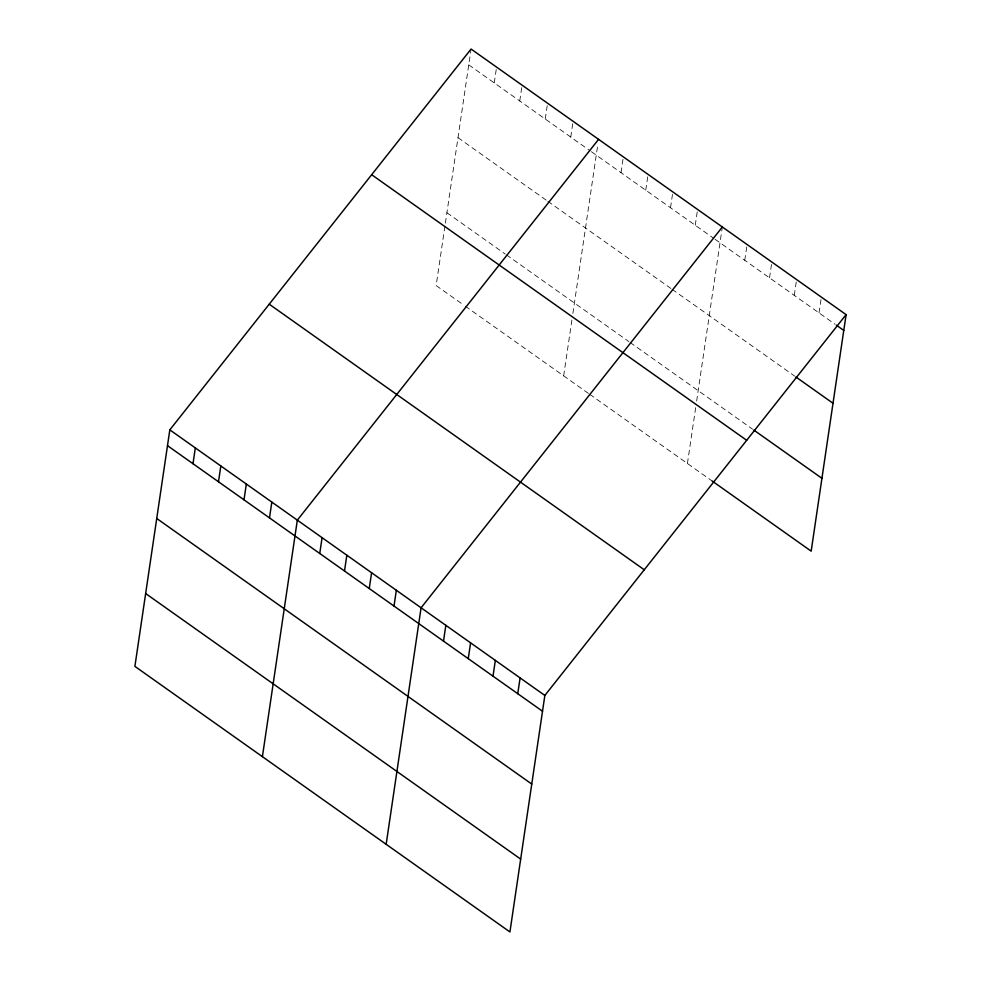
<?xml version="1.0" encoding="UTF-8"?>
<svg xmlns="http://www.w3.org/2000/svg" width="981" height="981" viewBox="0 0 981 981"><rect width="100%" height="100%" fill="white"/><g stroke="black" fill="none" stroke-linecap="round" stroke-linejoin="round"><path stroke-width="0.74" stroke-dasharray="4.91 3.68" d="M444.933 226.108L436.153 285.557L464.087 305.336M445.374 223.128L470.868 50.485M494.252 82.907L496.582 67.113M519.746 100.969L522.088 85.163M545.252 119.02L547.582 103.226M570.758 137.082L573.088 121.288M563.658 375.858L572.009 319.377M572.879 313.43L597.736 145.09M621.01 172.668L623.34 156.874M645.756 190.204L648.085 174.41M670.514 207.727L672.843 191.933M695.259 225.262L697.589 209.456M687.423 463.498L696.203 404.049M696.645 401.07L722.139 228.426M744.763 260.308L747.093 244.514M769.521 277.844L771.851 262.05M794.267 295.367L796.597 279.573M819.025 312.902L821.355 297.108M468.746 64.844L590.182 150.841M591.396 151.699L713.825 238.408M715.063 239.278L835.113 324.294M457.992 137.683L546.638 200.455M547.852 201.326L670.894 288.451M672.132 289.334L794.647 376.091M446.907 212.73L505.203 254.005M506.417 254.864L628.87 341.584M630.109 342.467L752.635 429.224M465.301 306.207L588.416 393.393M589.655 394.264L712.169 481.033"/><path stroke-width="1.47" d="M169.823 429.85L134.9 666.369L509.924 931.95L544.847 695.443L846.1 314.631L471.076 49.05L169.823 429.85L544.847 695.443M192.987 463.706L195.329 447.912M218.493 481.769L220.823 465.975M243.999 499.832L246.329 484.038M269.493 517.894L271.823 502.088M262.405 756.67L297.329 520.151L598.582 139.351M319.745 553.48L322.087 537.686M344.503 571.003L346.833 555.209M369.248 588.539L371.591 572.745M394.006 606.062L396.336 590.268M386.158 844.31L421.082 607.791L722.347 226.991M443.51 641.12L445.84 625.326M468.256 658.643L470.586 642.849M493.014 676.179L495.344 660.385M517.76 693.702L520.089 677.908M846.1 314.631L811.177 551.15L712.169 481.033M836.339 325.165L843.77 330.425M795.885 376.974L833.016 403.265M753.862 430.107L821.931 478.311M371.664 174.716L746.688 440.297M269.235 304.196L644.259 569.777M167.493 445.656L542.518 711.237M156.739 518.483L531.763 784.064M145.654 593.53L520.678 859.111"/></g></svg>
